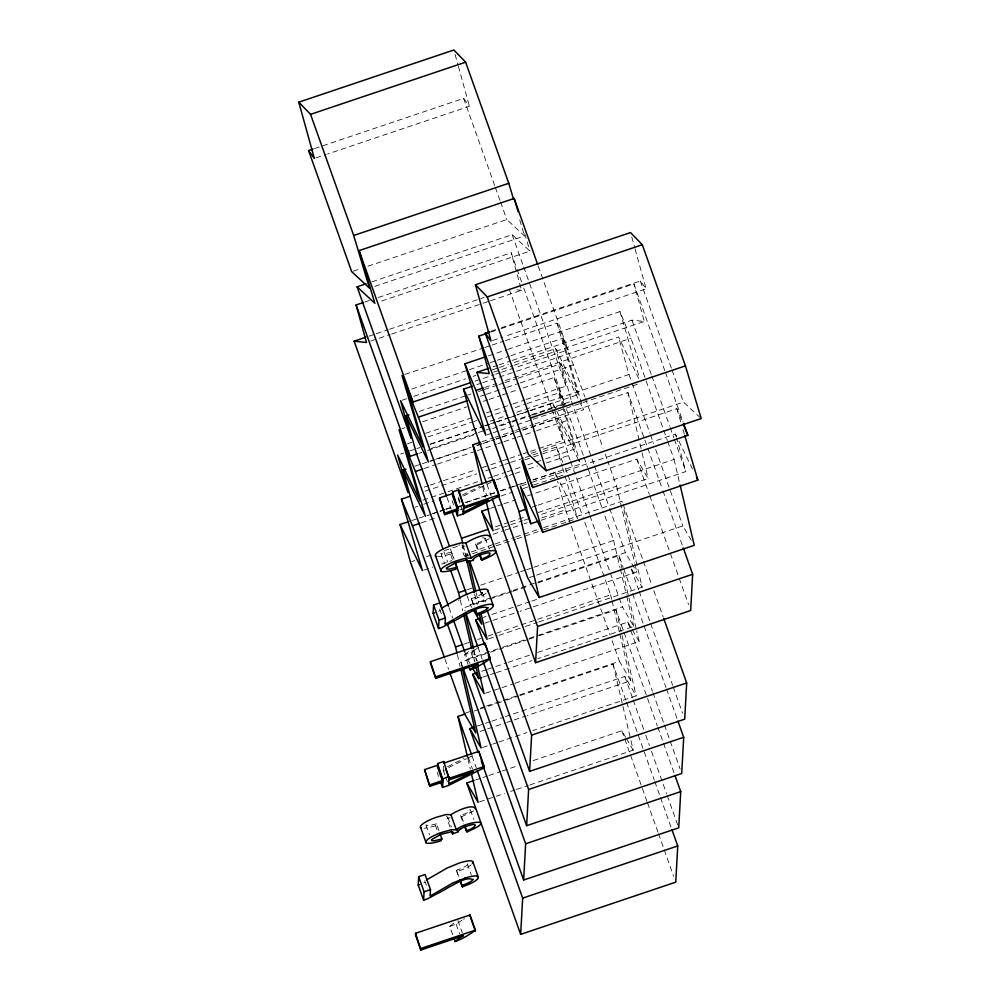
<?xml version="1.0" encoding="UTF-8"?>
<svg xmlns="http://www.w3.org/2000/svg" width="1000" height="1000" viewBox="0 0 1000 1000"><rect width="100%" height="100%" fill="white"/><g stroke="black" fill="none" stroke-linecap="round" stroke-linejoin="round"><path stroke-width="0.75" stroke-dasharray="5 3.75" d="M443.488 766.087L443.35 768.725L444.812 772.862M482.312 592.675L480.037 591.7M452.413 559.525L450.462 554.025L451.425 552.163L453.888 559.05M438.963 830.7L436.5 823.825L435.538 825.675L437.488 831.175M465.412 556.763C461.138 553.55 464.05 547.487 461.9 545.013M450 827.05L447.062 818.787L447.825 817.188L446.262 816.6M489.288 538.725L476.55 545.087L475.45 543.938C477.85 543.612 489.988 537.913 482.413 537.75M468.075 664.375L464.637 654.737L471.075 652.575L474.462 650.1M452.663 934.65L449.712 926.388L456.15 924.225L462.175 920.088M473.713 810.875L461.625 816.75L460.525 815.588C463.175 813.95 470.387 813.037 470 809.425M474.875 649.825L476.637 648.713M477.575 648.15L478.512 647.6M458.462 600.337L459.225 599.9M463.587 919.262L464.525 918.725M463.638 495.9L490.925 482.35M448.713 767.55L466.45 758.75M467.812 758.062L474.637 754.688M462.388 495.037L480.2 486.238M447.463 766.7L463.913 758.562M440.075 610.638L438.7 611.25M425.15 882.288L423.775 882.9M463.775 869.025L457.013 871.688L456.388 870.325L457.638 869.9M461.987 547.137L464.913 546.062M447.062 818.787L449.988 817.712M482.663 592.562A11.225 2.3 -19.6 0 1 472.575 598.312L471.312 598.675L471.938 600.037L478.7 597.375A15.862 3.25 -19.6 0 0 486.188 593.138M314.475 148.575L463.65 98.387L469.438 106.287L327.65 153.988M315.837 157.963L326.175 154.488M353.175 271.2L360.562 268.712M367.95 266.225L506.775 219.525L524.55 235.963L373.9 286.65M371.863 281.863L512.175 234.662L529.938 251.112L379.288 301.788M364.963 301.962L369.387 300.475M378.25 297.5L511.175 252.775L521.65 282.175M368.875 336.2L374.787 334.212M376.262 333.713L388.075 329.738M389.562 329.237L484.075 297.438M370.913 340.988L390.112 334.525M391.587 334.025L481.688 303.712M483.162 303.212L489.075 301.225M490.55 300.738L521.562 290.3L511.175 252.775M491.15 331.163L495.575 329.663M501.488 327.675L640.312 280.975L646.112 288.863L504.325 336.575M490.675 332.137L499.538 329.162M501.012 328.663L633.925 283.938L664.812 370.675M492.512 340.55L502.85 337.062M404.975 374.375L483.25 348.038M484.725 347.537L490.637 345.55M492.113 345.05L503.925 341.075M505.4 340.588L557.1 323.188L568.075 349.85L514.913 367.738M488.512 355.838L506.238 349.875M507.713 349.375L619.963 311.613L630.95 338.275L663.162 428.75M411.838 389.012L467.962 370.138M469.438 369.637L488.638 363.175M490.112 362.688L496.025 360.688M497.5 360.2L509.312 356.225M510.8 355.725L562.487 338.338L573.462 364.988L584.9 397.1M493.113 366.875L497.537 365.375M499.025 364.888L510.838 360.913M512.312 360.412L631.938 320.163L644.312 321.463L633.925 283.938M402.1 400.225L406.538 398.738M413.913 396.25L465.613 378.862M473 376.375L475.95 375.375M492.2 369.913L498.1 367.925M499.575 367.425L508.438 364.45M514.35 362.463L555.7 348.55L578.062 394.625L517.513 415M493.675 372.15L512.875 365.688M514.35 365.2L644.312 321.463M475.025 381.163L494.225 374.7M495.712 374.2L500.138 372.713M501.613 372.212L513.425 368.237M476.788 384.663L481.213 383.175M482.7 382.675L515.188 371.75M516.663 371.25L618.575 336.962L638.9 378.85M484.738 387.463L496.55 383.488M505.412 380.513L630.95 338.275M419.312 411.388L466.575 395.487M468.05 394.988L471 394M478.387 391.512L482.812 390.025M484.288 389.525L497.587 385.05M499.062 384.562L503.488 383.062M504.975 382.575L516.788 378.6M518.263 378.1L561.087 363.688L578.713 399.988M480.425 396.3L484.85 394.812M486.325 394.312L505.525 387.85M507.013 387.35L518.825 383.375M520.3 382.887L573.462 364.988M401.987 428.7L404.938 427.713M422.663 421.75L466.975 406.838M483.212 401.375L487.65 399.888M489.125 399.387L500.938 395.412M502.413 394.913L517.188 389.95M523.1 387.962L554.113 377.525L565.087 404.188L554.75 407.663M425.775 433.275L471.562 417.875M486.337 412.9L511.438 404.462M512.913 403.963L524.738 399.988M526.213 399.487L566.087 386.075L555.7 348.55M407.375 443.85L411.812 442.35M428.05 436.887L472.362 421.975M473.837 421.488L476.788 420.487M487.137 417.013L506.337 410.55M515.188 407.575L525.538 404.087M527.013 403.6L559.5 392.663L570.487 419.325L583.475 455.812M490.125 421.2L507.85 415.238M516.712 412.25L628.95 374.487L618.575 336.962M400.6 454.062L403.55 453.062M409.45 451.075L415.363 449.087M416.838 448.587L419.8 447.6M430.138 444.125L483.3 426.238M484.775 425.737L489.212 424.237M490.688 423.75L495.112 422.25M496.587 421.763L515.788 415.3M517.275 414.8L529.087 410.825M530.562 410.325L552.712 402.875L556.1 409.862M430.375 444.312L483.537 426.425M485.012 425.925L495.35 422.45M496.838 421.95L508.65 417.975M510.125 417.475L516.038 415.487M431.175 448.425L476.95 433.013M478.438 432.512L484.338 430.525M485.812 430.037L490.25 428.537M499.113 425.562L510.925 421.587M512.4 421.087L530.125 415.125M531.6 414.625L571.475 401.213L561.087 363.688M418.875 453.375L421.825 452.388M427.738 450.4L473.525 434.988M492.725 428.525L510.45 422.562M511.925 422.075L531.125 415.613M532.6 415.112L538.513 413.125M539.987 412.625L545.887 410.637M547.362 410.15L553.275 408.162M487.337 434.725L491.763 433.225M493.237 432.738L499.15 430.75M500.625 430.25L531.638 419.812M533.112 419.312L639.45 383.537M481.75 441.8L493.562 437.825M495.037 437.325L514.237 430.863M515.712 430.363L520.15 428.875M521.625 428.375L533.438 424.4M534.913 423.913L627.962 392.6L647.262 446.812M414.85 466.213L420.75 464.225M422.238 463.738L434.05 459.762M435.525 459.263L470.975 447.337M476.875 445.35L494.6 439.387M496.075 438.888L500.513 437.4M501.987 436.9L513.8 432.925M515.275 432.425L521.188 430.438M522.663 429.938L558.112 418.013L577.762 458.512M429.85 461.438L471.213 447.525M477.113 445.538L481.55 444.05M483.025 443.55L494.837 439.575M496.312 439.075L500.75 437.587M502.225 437.088L514.038 433.113M522.9 430.138L583.45 409.762L562.487 338.338M424.263 468.512L436.087 464.538M437.562 464.05L475.962 451.125M477.438 450.625L496.637 444.175M498.113 443.675L502.55 442.175M504.025 441.688L515.837 437.713M517.312 437.212L535.037 431.25M536.512 430.75L570.487 419.325M424.275 487.113L428.7 485.625M430.175 485.125L442 481.15M443.475 480.65L475.962 469.725M481.875 467.738L489.25 465.25M490.737 464.75L501.075 461.275M502.55 460.775L508.45 458.787M509.938 458.288L521.75 454.312M523.225 453.825L529.138 451.838M530.612 451.337L563.1 440.4L554.375 408.875M531.325 453.275L537.238 451.287M543.138 449.3L683.45 402.1L701.213 418.55M425.075 491.225L476.763 473.825M485.625 470.85L490.05 469.35M491.538 468.862L503.35 464.888M504.825 464.387L509.25 462.9M510.737 462.4L524.025 457.925M525.5 457.425L531.413 455.438M532.888 454.95L541.75 451.962M543.225 451.463L556.512 447L562.875 462.425M524.738 459.875L532.125 457.388M533.6 456.887L540.988 454.412M542.463 453.913L676.862 408.688L682.65 422.725M422.95 500.138L446.587 492.188M448.062 491.688L479.075 481.25M487.938 478.275L492.375 476.775M493.85 476.287L505.662 472.312M507.137 471.812L521.912 466.838M527.812 464.85L544.062 459.387M545.538 458.888L575.075 448.95L562.413 405.8M414.888 507.225L417.85 506.225M423.75 504.237L434.087 500.763M496.125 479.888L507.938 475.913M509.412 475.425L513.85 473.925M515.325 473.438L522.712 470.95M528.612 468.963L537.475 465.975M546.337 463L568.488 455.538L558.112 418.013M411.863 520.55L417.775 518.562M419.25 518.062L423.675 516.575M432.537 513.587L438.45 511.6M439.925 511.112L444.35 509.613M445.825 509.125L453.212 506.637M465.025 502.663L494.575 492.725M500.475 490.737L525.588 482.287M532.975 479.8L555.125 472.35L577.487 518.425L562.638 467.825M426.875 515.775L431.3 514.288M432.775 513.787L438.688 511.8M440.163 511.3L444.588 509.812M446.075 509.312L453.45 506.825M466.75 502.35L494.812 492.912M500.712 490.925L511.05 487.45M512.537 486.95L525.825 482.475M533.212 480L580.475 464.087L578.438 459.9M521.875 485.725L526.3 484.237M532.212 482.25L675.475 434.05L678.188 439.625M421.287 522.85L437.525 517.388M459.688 509.925L462.638 508.938M501.037 496.012L512.85 492.038M523.188 488.562L527.625 487.075M533.525 485.087L564.55 474.65M490.538 508.3L496.45 506.312M497.925 505.812L502.35 504.325M503.837 503.825L515.65 499.85M527.463 495.875L636.75 459.1L648.138 478.525L540.325 514.8M532.3 507.1L536.725 505.613M538.2 505.112L674.075 459.4L667.837 441.887M495.487 526.862L502.875 524.388M504.35 523.888L508.787 522.4M510.262 521.9L526.512 516.438M538.325 512.463L616.6 486.125L607.762 461.312M494.538 530.2L509.3 525.225M510.775 524.738L522.6 520.763M524.075 520.262L529.975 518.275M411.912 561.55L414.862 560.562M426.675 556.587L431.112 555.087M444.4 550.625L460.65 545.15M493.137 534.225L503.475 530.75M504.95 530.25L522.675 524.288M524.15 523.787L527.112 522.8M541.875 517.825L565.513 509.875L557.612 481.35M541.112 520.262L685.85 471.575L676.712 438.55M471.35 551.95L493.5 544.487M494.975 544L514.175 537.537M515.65 537.038L542.238 528.1M543.713 527.6L621.987 501.262L623.05 505.788M423.888 570.1L432.75 567.125M441.613 564.138L451.95 560.662M465.238 556.188L471.15 554.2M472.625 553.7L494.775 546.25M496.25 545.75L515.45 539.3M516.938 538.8L542.038 530.35M543.513 529.85L559.763 524.388M561.237 523.888L567.15 521.9M568.625 521.4L574.525 519.412M467.4 589.65L471.825 588.15M480.688 585.175L505.8 576.725M507.275 576.225L519.087 572.25M520.575 571.763L525 570.262M526.475 569.775L532.388 567.788M533.862 567.288L613.612 540.45L603.225 511.262M529.275 577.575L535.175 575.588M536.663 575.1L682.875 525.9L691.213 540.138M467.175 595.975L470.312 604.8L490.988 597.837M492.475 597.35L511.675 590.887M513.15 590.388L625.388 552.625L636.775 572.038L520.1 611.3M511.188 591.862L463.925 607.762L464.975 610.7M512.663 591.375L528.913 585.9M537.775 582.925L619 555.588L623.175 567.312M483.088 617.45L486.05 616.462M491.95 614.475L530.35 601.55M531.825 601.062L539.212 598.575M484.65 623.225L518.625 611.788M464.412 643.975L468.85 642.487M477.713 639.5L480.662 638.513M488.05 636.025L610.625 594.788L583.088 517.438M488.562 638.862L497.425 635.875M498.9 635.375L524.012 626.938M525.487 626.438L537.3 622.463M538.775 621.962L642.163 587.175L623.413 507.287M464.712 651.775L467.337 659.125L501.3 647.7M502.775 647.2L527.888 638.763M529.362 638.263L622.413 606.95L633.787 626.375L537.788 658.675M462.013 666.625L460.95 662.1L489.012 652.663M490.487 652.163L527.413 639.738M528.888 639.237L537.75 636.263M539.225 635.763L616.025 609.925L657.237 725.675M481.587 671.287L486.012 669.8M487.488 669.3L506.688 662.837M508.175 662.35L530.325 654.887M537.712 652.412L627.8 622.1L631.587 628.562M483.137 677.05L489.05 675.062M490.525 674.575L494.963 673.075M496.438 672.588L531.875 660.662M485.575 693.188L513.638 683.75M515.112 683.25L639.175 641.513L636.7 630.962M465.825 712.962L471.725 710.975M480.588 708L485.025 706.5M486.5 706.012L619.425 661.287L630.8 680.7L527.413 715.487M474.2 710.962L478.638 709.475M480.112 708.975L505.225 700.525M506.7 700.037L518.513 696.05M519.987 695.562L613.038 664.25L626.075 700.888M477.125 726.112L490.412 721.65M491.887 721.15L503.713 717.175M505.188 716.675L624.812 676.425L636.2 695.837L532.812 730.625M480.163 731.388L486.062 729.4M487.537 728.9L505.262 722.938M506.737 722.438L512.65 720.45M514.125 719.963L525.938 715.987M482.6 747.525L491.463 744.538M492.938 744.038L497.362 742.55M498.837 742.05L526.9 732.613M475.613 779.95L481.525 777.962M483 777.463L487.425 775.975M488.913 775.475L500.725 771.5M502.2 771L516.962 766.038M533.212 760.575L621.825 730.75L625.625 737.225M479.613 801.85L504.712 793.4M510.625 791.413L515.05 789.925M516.538 789.425L528.35 785.45M529.825 784.95L633.212 750.175L630.737 739.625M451.425 552.163L444.363 553.875A9.412 1.925 -19.6 0 1 443.325 554L441.125 553.737M436.5 823.825L429.438 825.525A9.412 1.925 -19.6 0 1 428.4 825.65L425.988 825.037M458.75 545.163L459.9 545.013M516.925 289.812L521.562 290.3M631.538 569.062L642.163 587.175M632.35 629.862L639.175 641.513M626.375 738.525L633.212 750.175M470.312 604.8L471.838 607.388M467.337 659.125L470.363 664.312M678.863 441.025L692.412 468.95M579.388 401.388L583.45 409.762M556.788 411.25L575.075 448.95M485.275 538.05L489.237 549.163M467.337 863.838L471.3 874.95M565.188 468.038L567.5 473.65M640.312 280.975L671.5 368.537M672.013 369.988L683.45 402.1M665.337 372.137L683.138 422.125M631.938 320.163L651.312 374.55M651.838 376.025L669.625 426M670.15 427.475L673.812 437.762M674.338 439.225L685.85 471.575M663.688 430.213L667.325 440.425M628.95 374.487L631.575 381.838M632.1 383.312L649.9 433.288M650.413 434.762L653.562 443.575M655.65 449.462L682.875 525.9M647.788 448.275L662.4 489.312M662.925 490.775L682.75 546.45M636.75 459.1L649.312 494.387M649.837 495.85L678.625 576.7M679.15 578.175L688.575 604.637M538.237 266.062L568.075 349.85M585.425 398.562L603.088 448.175M605.163 454.012L607.25 459.85M623.038 504.188L642.862 559.875M643.388 561.337L651.725 584.788M653.812 590.638L663.213 617.013M463.65 98.387L494.825 185.95M495.35 187.413L500.025 200.55M500.55 202.013L506.775 219.525M512.175 234.662L523.162 265.538M523.688 267L566.087 386.075M571.475 401.213L593.987 464.425M594.513 465.887L609.163 507.05M609.688 508.525L625.388 552.625M631.312 569.237L638.638 589.812M639.163 591.287L650.15 622.15M650.675 623.625L672.663 685.362M673.188 686.838L682.6 713.3M523.737 288.05L565.087 404.188M584 457.262L587.638 467.488M588.15 468.938L602.7 509.8M623.7 568.775L632.05 592.225M632.575 593.688L643.525 624.462M644.05 625.925L665.962 687.463M666.488 688.938L677.438 719.7M509.188 288.988L551.587 408.062M552.112 409.538L563.1 440.4M568.488 455.538L570.062 459.95M570.588 461.425L589.425 514.35M589.95 515.812L609.85 571.675M610.363 573.15L618.737 596.663M619.263 598.138L622.413 606.95M627.8 622.1L652.4 691.188M652.925 692.65L663.913 723.525M664.438 725L669.675 739.7M670.2 741.162L680.138 769.1M568.013 475.112L582.562 515.975M657.763 727.15L662.975 741.8M663.5 743.263L674.463 774.038M565.513 509.875L610 634.825M612.1 640.7L619.425 661.287M624.812 676.425L632.663 698.475M633.188 699.95L643.662 729.35M645.75 735.225L649.412 745.512M651.513 751.4L666.688 794.025M667.212 795.5L677.688 824.9M626.6 702.35L654.25 780.013M654.775 781.475L660 796.125M660.512 797.588L671.475 828.363M621.825 730.75L646.95 801.312M647.475 802.788L657.95 832.188M658.475 833.662L663.7 848.363M664.225 849.825L673.65 876.287M486.975 484.338L491.15 496.062M482.95 484.875L486.863 495.887M476.55 545.087L478.512 550.6M475.45 543.938L477.9 550.812M458.275 497.075L460.238 502.575M458.188 498.6L462.113 509.613M452.088 500.662L453.55 504.787M482.325 592.413L485.737 601.925M446.975 497.438L451.125 509.113M467.962 556.362L466.912 553.438L467.625 556.45M480.475 591.538L484.137 601.788M462.75 545.538L466.675 556.55M471.938 600.037L474.387 606.925M471.312 598.675L474.263 606.938M450.425 548.938L454.087 559.225M443.988 551.763L447.625 561.975M478.013 647.325L482.188 659.05M440.938 553.488L444.375 563.125M473.338 650.3L477.25 661.312M471.075 652.575L474.025 660.837M449.012 607.675L452.675 617.975M460.95 662.1L462.512 666.5M439.663 609.062L442.113 615.95M444.975 659.075L448.638 669.362M472.05 755.987L476.225 767.712M468.512 757.913L472.425 768.925M470.412 809.9L473.825 819.438M461.625 816.75L463.587 822.25M460.525 815.588L463.462 823.85M443.263 770.263L445.225 775.763M445.712 777.138L447.675 782.65M437.163 772.312L438.625 776.438M447.825 817.188L451.262 826.825M457.013 871.688L458.963 877.2L456.388 870.325M426.012 825.138L429.45 834.775M457.912 920.575L462.325 932.975M456.15 924.225L459.588 933.863M424.738 880.713L427.675 888.975M524.675 233.55L529.938 251.112M519.725 219.875L524.55 235.963M676.862 408.688L681.237 423.575M682.975 429.525L684.287 433.988M619.963 311.613L639.625 378.575M557.1 323.188L578.062 394.625M559.5 392.663L563.875 407.55M564.3 409.038L579.6 461.112M554.113 377.525L561.975 404.312M556.512 447L562.2 466.337M631.763 237.025L634.625 247.387M635.037 248.875L646.112 288.863M675.475 434.05L676.3 437.05M552.712 402.875L553.962 407.375M455.087 54.45L457.962 64.812M458.375 66.3L469.438 106.287M555.125 472.35L557.2 479.85M674.075 459.4L679.737 483.512M627.962 392.6L641.762 451.388M642.113 452.9L648.138 478.525M616.6 486.125L634.65 563M635 564.5L636.775 572.038M619 555.588L628.562 596.287M628.913 597.8L636.35 629.45M613.612 540.45L619.987 567.587M620.337 569.087L626.35 594.712M626.712 596.225L633.787 626.375M616.025 609.925L621.688 634.038M622.038 635.55L636.2 695.837M610.625 594.788L611.688 599.3M612.05 600.812L619.475 632.463M619.837 633.975L630.8 680.7M613.038 664.25L622.587 704.95M622.95 706.462L630.375 738.112M482.8 486.987L485.275 497.537M476.112 592.625L478.6 603.175M462.938 544.325L465.775 556.388M474.613 594.062L477.1 604.625M473.837 649.975L476.312 660.525M460.312 600.163L462.788 610.712M471.987 649.912L474.812 661.963M457.325 654.5L460.15 666.55M467.875 758.637L470.35 769.188M435.525 825.713A17.825 3.65 -19.6 0 1 423.988 828.2M471.262 864.8A15.862 3.25 -19.6 0 1 463.837 869.038M467.738 864.212A11.225 2.3 -19.6 0 1 457.65 869.963M449.9 926.35A43.775 8.95 -19.6 0 1 456.8 921.263M450.45 554.05A17.825 3.65 -19.6 0 1 437.562 556.562M464.825 654.7A43.775 8.95 -19.6 0 1 471.15 649.975"/><path stroke-width="1.5" d="M454.125 938.775L455.112 941.538C462.15 939.163 470 934.312 475.412 930.125L470.025 914.975L415.562 933.3L415.475 934.862L420.875 950L463.312 935.725A43.775 8.95 -19.6 0 0 455.288 941.488M472.775 879.475C465.513 876.587 455.838 883.9 448.925 887.138A154.1 31.513 -19.6 0 0 443.85 890.188L428.25 898.438A12.575 2.575 -19.6 0 1 423.612 900.175L418.212 885.025L418.675 876.663L425.075 874.5L430.475 889.65L430.125 895.863A23.112 4.725 -19.6 0 0 434.263 893.7A53.963 11.037 -19.6 0 0 435.6 892.938L452.537 883.15L465.037 878.05M443.738 761.5L443.65 763.2L478.8 751.375L484.188 766.525L449.038 778.35L443.738 761.5L437.638 763.55L437.55 765.263L424.562 769.625L429.862 786.325L442.85 781.963L437.463 766.812M469.05 667.125L470.037 669.887C477.075 667.5 484.925 662.663 490.337 658.462L484.95 643.325L430.487 661.65L430.4 663.213L435.8 678.35L478.237 664.075A43.775 8.95 -19.6 0 0 470.213 669.837M487.7 607.825C480.438 604.938 470.763 612.238 463.85 615.487A154.1 31.513 -19.6 0 0 458.775 618.525L443.175 626.788A12.575 2.575 -19.6 0 1 438.537 628.525L433.137 613.375L433.6 605L440 602.85L445.4 617.987L445.05 624.2A23.112 4.725 -19.6 0 0 449.188 622.05A53.963 11.037 -19.6 0 0 450.525 621.287L454.4 618.975M463.963 506.7L458.575 491.55L493.725 479.725L499.113 494.862L463.963 506.7L458.663 489.837L452.562 491.9L452.475 493.612L439.487 497.975L444.787 514.675L457.775 510.3L452.388 495.163M420.875 950L415.562 933.3M423.612 900.175L424.075 891.8L418.675 876.663M429.862 786.325L424.562 769.625M435.8 678.35L430.487 661.65M438.537 628.525L439 620.15L433.6 605M444.787 514.675L439.487 497.975M458.575 491.55L458.663 489.837M484.188 766.525L484.125 767.788L448.65 785.4L442.55 787.45L442.85 781.963M429.95 784.775L442.938 780.4L437.638 763.55M499.113 494.862L499.05 496.138L463.575 513.75L457.475 515.8L457.775 510.3M444.875 513.112L457.863 508.75L452.562 491.9M478.8 751.375L484.125 767.788M493.725 479.725L499.05 496.138M470.025 914.975L469.525 916.188M490.288 659.475L484.95 643.325M672 829.825L677.738 845.95L675.75 882.163L520.662 934.338L522.663 898.125L477.262 770.65M674.975 775.5L680.725 791.612L678.725 827.837L523.65 880.013L525.638 843.787L463.038 667.962M677.962 721.162L683.7 737.288L681.712 773.5L526.638 825.688L528.625 789.463L483.237 661.988M663.737 618.488L686.688 682.95L684.7 719.175L529.625 771.35L531.613 735.125L487.262 610.588M683.263 547.925L692.663 574.288L690.675 610.513L535.588 662.688L537.587 626.475L492.188 498.988M487.55 591.587L487.762 591.112A29.562 6.05 -19.6 0 0 487.837 590.425L486.85 589.375A15.738 3.212 -19.6 0 0 484.2 589.175A16.788 3.438 -19.6 0 0 483.137 589.275A15.275 3.125 -19.6 0 0 474.575 591.25L463.338 595.725L449.6 603.475M455.35 563.175L456.825 567.312L455.85 569.163A17.825 3.65 -19.6 0 1 440.662 570.925M439.938 833.462L441.9 838.962L440.925 840.812A17.825 3.65 -19.6 0 1 425.737 842.575M490.55 537.35C487.562 531.263 470.763 539.875 465.838 543.025L471.238 558.175C481.238 549.15 514.625 546.375 481.938 560.237L479.375 554.95M472.475 863.487L472.837 862.763A29.562 6.05 -19.6 0 0 472.912 862.075L471.925 861.025A15.738 3.212 -19.6 0 0 469.275 860.825A16.788 3.438 -19.6 0 0 468.212 860.925A15.275 3.125 -19.6 0 0 459.65 862.9L447.15 868.012L430.2 877.8A53.963 11.037 -19.6 0 1 428.888 878.562A23.112 4.725 -19.6 0 1 426.562 879.812M475.487 809.212C473.787 802.55 455.35 811.675 450.913 814.675L456.312 829.825C466.312 820.8 499.7 818.025 467.013 831.888L464.45 826.6M477.463 879.137L478.225 877.9A29.562 6.05 -19.6 0 0 478.312 877.225L477.325 876.175M466.4 559.525L467.375 562.275L468.15 560.675L466.287 560.087L456.012 562.612L446.438 567.975L446.613 568.95L448.713 569.138A9.412 1.925 -19.6 0 0 449.75 569.012L456.825 567.312M451.475 831.175L452.45 833.925L453.162 832.225L451.362 831.737L441.087 834.262L431.512 839.625L431.688 840.6L433.787 840.8A9.412 1.925 -19.6 0 0 434.825 840.675L441.9 838.962M460.562 829.025L460.863 828.838A7.612 1.55 -19.6 0 1 464.787 826.9L466.337 826.312A12.088 2.475 -19.6 0 1 467.45 825.925C481.087 821.275 474.3 829.025 465.913 830.725M449 603.837L445.125 606.15A53.963 11.037 -19.6 0 1 443.812 606.912A23.112 4.725 -19.6 0 1 441.488 608.162M455.625 618.237L468.725 610.875L479.963 606.4A15.275 3.125 -19.6 0 1 488.562 604.388A16.788 3.438 -19.6 0 1 489.588 604.312A15.738 3.212 -19.6 0 1 492.238 604.525L493.237 605.575A29.562 6.05 -19.6 0 1 493.15 606.25L492.388 607.487A15.862 3.25 -19.6 0 1 484.15 612.525M484.087 612.513L477.325 615.175L475.238 609.688L477.325 615.175M480.838 559.075C489.288 557.375 495.838 549.7 482.375 554.275A12.088 2.475 -19.6 0 0 481.262 554.663L479.712 555.25A7.612 1.55 -19.6 0 0 475.775 557.188L475.487 557.375A14.775 3.025 -19.6 0 0 473.188 559.9M467.375 562.275L473.225 560.138M452.45 833.925L458.312 831.787L457.325 829.038M459.825 879.963L462.4 886.838L469.162 884.175A15.862 3.25 -19.6 0 0 477.45 879.137M463.025 885.037L461.788 885.475M476.712 613.812L477.95 613.387A11.225 2.3 -19.6 0 0 488.05 607.7M313 149.075L308.575 150.562L314.363 158.463L298.788 102.175L453.862 50L465.637 62.175L508.775 183.3L513.587 199.387M298.788 102.175L310.562 114.35L465.637 62.175M308.575 150.562L351.7 271.7L369.475 288.137L353.7 235.475L508.775 183.3M365.962 283.85L357.1 286.837L374.862 303.288L359.087 250.613L514.163 198.438L537.712 264.587M417.4 453.875L410.012 456.362L399.038 429.7L420 501.125L397.638 455.05L408.025 492.575L354.113 341.163L366.488 342.475L356.1 304.95L363.488 302.462M485.238 333.15L491.025 341.037L475.45 284.75L630.525 232.575L642.312 244.75L685.438 365.875L701.213 418.55L546.138 470.725L528.375 454.275L485.238 333.15L489.675 331.65M354.113 341.163L365.925 337.188M475.45 284.75L487.238 296.925L642.312 244.75M538.162 521.263L530.775 523.75L476.863 372.337L489.237 373.638L478.85 336.112L487.713 333.137M472.362 386.163L463.5 389.137L485.863 435.213L464.888 363.787L485.562 356.825M476.863 372.337L488.675 368.363M357.1 286.837L411.012 438.25L400.625 400.725L422.987 446.8L402.013 375.363L413 402.025L470.6 382.65M464.888 363.787L475.875 390.45L483.25 387.962M449.375 546L416.4 453.387L406.012 415.863L408.975 414.875M406.012 415.863L428.375 461.938L407.413 390.513L418.387 417.163L467.125 400.775M546.138 470.725L530.363 418.05L685.438 365.875M482.088 483.963L472.887 444.775L480.275 442.287M448.488 606.213L413.413 507.725L403.038 470.188L405.988 469.2M403.038 470.188L425.4 516.275L404.425 444.837L415.412 471.5L422.788 469.012M408.913 521.538L400.05 524.525L422.413 570.6L401.438 499.175L410.3 496.188M457.95 507.038L464.062 504.988M401.438 499.175L412.425 525.825L419.812 523.35M684.725 435.475L697.837 480.125L542.762 532.3L521.788 460.863L532.775 487.525L687.85 435.35L683.662 423.587M535.588 662.688L481.675 511.275L489.062 508.8M680.1 485.025L694.25 545.312L539.175 597.487L519 511.575L526.388 509.087M462.587 542.825L461.525 538.3L488.113 529.35M459.95 598.663L458.537 592.625L465.925 590.138M439 620.15L445.4 617.987M484.613 644.925L475.712 619.938L480.138 618.45M456.975 652.987L455.55 646.963L462.938 644.475M537.587 626.475L692.663 574.288M435.887 676.787L490.337 658.462M526.638 825.688L472.725 674.275L477.15 672.775M472.638 668.188L478.713 678.55L481.662 677.55M467.512 757.125L457.962 716.425L465.35 713.95M478.113 752.125L469.738 728.6L474.175 727.113M531.613 735.125L686.688 682.95M443.025 778.688L449.137 776.637M520.662 934.338L466.75 782.938L474.137 780.45M528.625 789.463L683.7 737.288M525.638 843.787L680.725 791.612M424.075 891.8L430.475 889.65M522.663 898.125L677.738 845.95M420.962 948.45L475.412 930.125M465.838 543.025L460.887 542.913L450.875 545.763A16.925 3.462 -19.6 0 0 441.775 549.712A20.05 4.1 -19.6 0 0 440.5 550.413A18.762 3.837 -19.6 0 0 435.75 554.15L435.5 554.663A25.412 5.2 -19.6 0 0 435.4 555.337L440.9 570.837M471.238 558.175L466.287 558.05L456.262 560.9A16.925 3.462 -19.6 0 0 447.175 564.85A20.05 4.1 -19.6 0 0 445.9 565.562A18.762 3.837 -19.6 0 0 441.15 569.288L440.887 569.8A25.412 5.2 -19.6 0 0 440.8 570.475L440.838 570.662M450.913 814.675L445.962 814.562L435.95 817.412A16.925 3.462 -19.6 0 0 426.85 821.363A20.05 4.1 -19.6 0 0 425.575 822.062A18.762 3.837 -19.6 0 0 420.825 825.8L420.575 826.312A25.412 5.2 -19.6 0 0 420.475 826.988L425.975 842.487M456.312 829.825L451.362 829.7L441.337 832.55A16.925 3.462 -19.6 0 0 432.25 836.5A20.05 4.1 -19.6 0 0 430.975 837.212A18.762 3.837 -19.6 0 0 426.225 840.938L425.962 841.45A25.412 5.2 -19.6 0 0 425.875 842.125L425.913 842.312M539.175 597.487L527.8 578.075L498.488 495.763M481.675 511.275L493.062 530.7L486.337 502.05M473.35 609.975L481.7 624.212L479.225 613.663M475.712 619.938L487.088 639.362L481.075 613.737M472.725 674.275L484.1 693.688L477.375 665.05M469.738 728.6L481.112 748.012L462.362 668.125M466.75 782.938L478.137 802.35L471.413 773.713M696.475 477.325L697.837 480.125M542.762 532.3L520.4 486.225L530.775 523.75M683.225 424.125L687.85 435.35M487.238 296.925L530.363 418.05M478.85 336.112L532.775 487.525M475.875 390.45L519 511.575M495.863 488.413L473.875 426.662L463.5 389.137M472.887 444.775L486.45 482.875M479.975 554.725L481.938 560.237M462.6 510.988L463.575 513.75M487.8 590.225L493.2 605.363M452.475 493.612L457.863 508.75M455.513 510.3L457.475 515.8M310.562 114.35L353.7 235.475M359.087 250.613L413 402.025M418.387 417.163L446.45 495.975M452.175 512.025L461.525 538.3M469.525 560.763L479.963 590.075M455.138 562.175L466.65 594.513M488.275 655.225L529.625 771.35M356.1 304.95L410.012 456.362M415.412 471.5L442.95 548.85M450.737 570.737L458.537 592.625M466.012 613.625L477.5 645.863M453.725 620.913L464.712 651.775M412.425 525.825L442.038 609.012M447.762 625.062L455.55 646.963M444.45 657.6L410.438 562.05L400.05 524.525M449.688 672.3L464.35 713.462L475.725 732.875L460.863 669.562M481.25 760.938L523.65 880.013M457.962 716.425L471.525 754.525M445.613 768.713L449.038 778.35M465.05 826.375L467.013 831.888M472.85 861.787L478.237 876.925M437.55 765.263L442.938 780.4M440.588 781.95L442.55 787.45M460.438 881.325L462.4 886.838M470.462 917.362L475.363 931.125M514.163 198.438L518.1 211.612M468.688 560.975L475.763 591.125M466.475 559.4L474.263 592.562M465.35 613.8L473.488 648.462M463.85 615.237L471.637 648.4M476.238 668L478.713 678.55M458.263 831.562A14.775 3.025 -19.6 0 1 460.525 829.038M421.275 828.025A17.825 3.65 -19.6 0 1 420.337 827.438M465.037 878.037A15.275 3.125 -19.6 0 1 473.638 876.05A16.788 3.438 -19.6 0 1 474.663 875.975A15.738 3.212 -19.6 0 1 477.312 876.175M473.125 879.362A11.225 2.3 -19.6 0 1 463.038 885.1M419.7 884.525A12.575 2.575 -19.6 0 1 418.212 885.025M434.625 612.863A12.575 2.575 -19.6 0 1 433.137 613.375M436.2 556.375A17.825 3.65 -19.6 0 1 435.262 555.788M448.95 779.9L448.738 783.875L473.413 771.675L448.95 779.9M463.875 508.25L463.663 512.212L488.338 500.025L463.875 508.25"/></g></svg>
